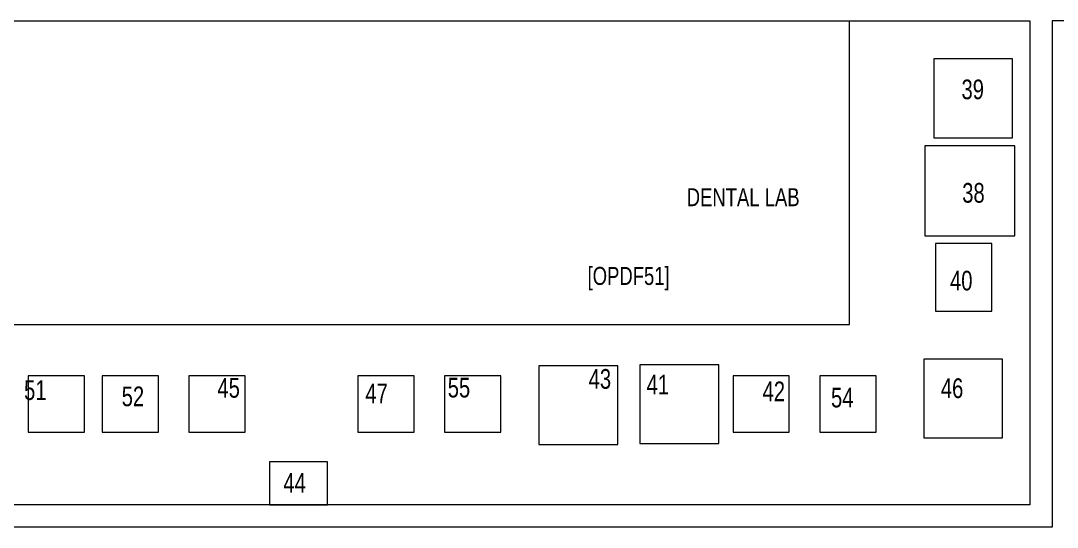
# Model space of a CAD drawing. Header units: millimetres. Extents: x -160614 to 59925, y -157025 to 0.
# Drawn here: x -43432 to -38830, y -103943 to -101693 of the extents above; entities that cross this region are included whole.
import ezdxf

# ---------------------------------------------------------------- set-up
doc = ezdxf.new("R2010")
doc.units = ezdxf.units.MM
doc.header["$LTSCALE"] = 8
for name, color, linetype, lineweight in [('72_EGR_BASE_TEXT', 9, 'Continuous', 5), ('72_EGR_EQP_TAG', 9, 'Continuous', 5), ('LOADING', 9, 'Continuous', 5), ('Walls', 9, 'Continuous', 5)]:
    doc.layers.add(name, color=color, linetype=linetype, lineweight=lineweight)
doc.styles.add('X3G_ENTITY_257CFD', font='swisscl.ttf', dxfattribs={"height": 200})
doc.styles.add('X3G_ENTITY_9EC9', font='swisscl.ttf', dxfattribs={"height": 0.2})
doc.styles.add('X3G_ENTITY_9F38', font='swisscl.ttf', dxfattribs={"height": 0.2})

# ---------------------------------------------------------------- blocks, each defined once
blk = doc.blocks.new('1stF')
at = {"layer": 'LOADING', "color": 9}
for p, q in [((-39752.3, -103042.6, 0), (-39752.3, -101692.6, 0)), ((-46712.8, -103042.6, 0), (-39752.3, -103042.6, 0))]:
    blk.add_line(p, q, dxfattribs=at)
for points, elevation in [([(-39379, -102212.6), (-39029, -102212.6), (-39029, -101862.6), (-39379, -101862.6)], -0.1), ([(-39418.3, -102247.6), (-39418.3, -102647.6), (-39018.3, -102647.6), (-39018.3, -102247.6)], -0.1), ([(-39370.3, -102682.5), (-39370.3, -102982.5), (-39120.3, -102982.5), (-39120.3, -102682.5)], -0.1), ([(-40683.5, -103570.4), (-40333.5, -103570.4), (-40333.5, -103220.4), (-40683.5, -103220.4)], -0.1), ([(-39422.8, -103545.7), (-39072.8, -103545.7), (-39072.8, -103195.7), (-39422.8, -103195.7)], -0.1), ([(-43399.2, -103519.6), (-43149.2, -103519.6), (-43149.2, -103269.6), (-43399.2, -103269.6)], -0.1), ([(-43071.4, -103519.6), (-42821.4, -103519.6), (-42821.4, -103269.6), (-43071.4, -103269.6)], -0.1), ([(-42686.3, -103519.6), (-42436.3, -103519.6), (-42436.3, -103269.6), (-42686.3, -103269.6)], -0.1), ([(-41935.4, -103519.6), (-41685.4, -103519.6), (-41685.4, -103269.6), (-41935.4, -103269.6)], -0.1), ([(-41550.3, -103519.6), (-41300.3, -103519.6), (-41300.3, -103269.6), (-41550.3, -103269.6)], -0.1), ([(-41132.1, -103574.9), (-40782.1, -103574.9), (-40782.1, -103224.9), (-41132.1, -103224.9)], -0.1), ([(-40270, -103519.6), (-40020, -103519.6), (-40020, -103269.6), (-40270, -103269.6)], -0.1), ([(-39884.9, -103519.6), (-39634.9, -103519.6), (-39634.9, -103269.6), (-39884.9, -103269.6)], -0.1), ([(-42328.6, -103842.6), (-42070.3, -103842.6), (-42070.3, -103652.1), (-42328.6, -103652.1)], 0)]:
    blk.add_lwpolyline(points, close=True, dxfattribs=dict(at, elevation=elevation))
at = {"layer": 'Walls', "color": 9}
for p, q in [((-46712.8, -101692.6, 0.1), (-38952.3, -101692.6, 0.1)), ((-38952.3, -101692.6, 0.1), (-38952.3, -103842.6, 0.1)), ((-38852.3, -101692.6, 0.1), (-38852.3, -103942.6, 0.1)), ((-38752.3, -101692.6, 0.1), (-38852.3, -101692.6, 0.1)), ((-38952.3, -103842.6, 0.1), (-46110.9, -103842.6, 0.1)), ((-38852.3, -103942.6, 0.1), (-46152.3, -103942.6, 0.1))]:
    blk.add_line(p, q, dxfattribs=at)
at = {"layer": '72_EGR_BASE_TEXT', "color": 9, "char_height": 80, "attachment_point": 2}
for s, insert, style in [('DENTAL LAB', (-40225, -102436.4, 0.1), 'X3G_ENTITY_9EC9'), ('[OPDF51]', (-40733.5, -102786.2, 0.1), 'X3G_ENTITY_9F38')]:
    blk.add_mtext(s, dxfattribs=dict(at, insert=insert, style=style))
at = {"layer": '72_EGR_EQP_TAG', "color": 9, "char_height": 87.47, "attachment_point": 2, "style": 'X3G_ENTITY_257CFD'}
for s, insert in [('39', (-39205.7, -101953.9)), ('38', (-39202.5, -102413.4)), ('40', (-39256.7, -102803.3)), ('43', (-40861.1, -103239.8)), ('41', (-40603.9, -103264.8)), ('51', (-43367.7, -103289.7)), ('45', (-42509.2, -103279.5)), ('47', (-41852.5, -103304.3)), ('55', (-41486.8, -103278.6)), ('42', (-40089, -103295.1)), ('46', (-39297.4, -103281.1, -0.1)), ('52', (-42934.3, -103317.4)), ('54', (-39785.1, -103322.8)), ('44', (-42216.3, -103701.5))]:
    blk.add_mtext(s, dxfattribs=dict(at, insert=insert))

msp = doc.modelspace()

# ---------------------------------------------------------------- block references
at = {"layer": '72_EGR_EQP_TAG'}
msp.add_blockref('1stF', (0, 0), dxfattribs=at)

doc.saveas('drawing.dxf')
